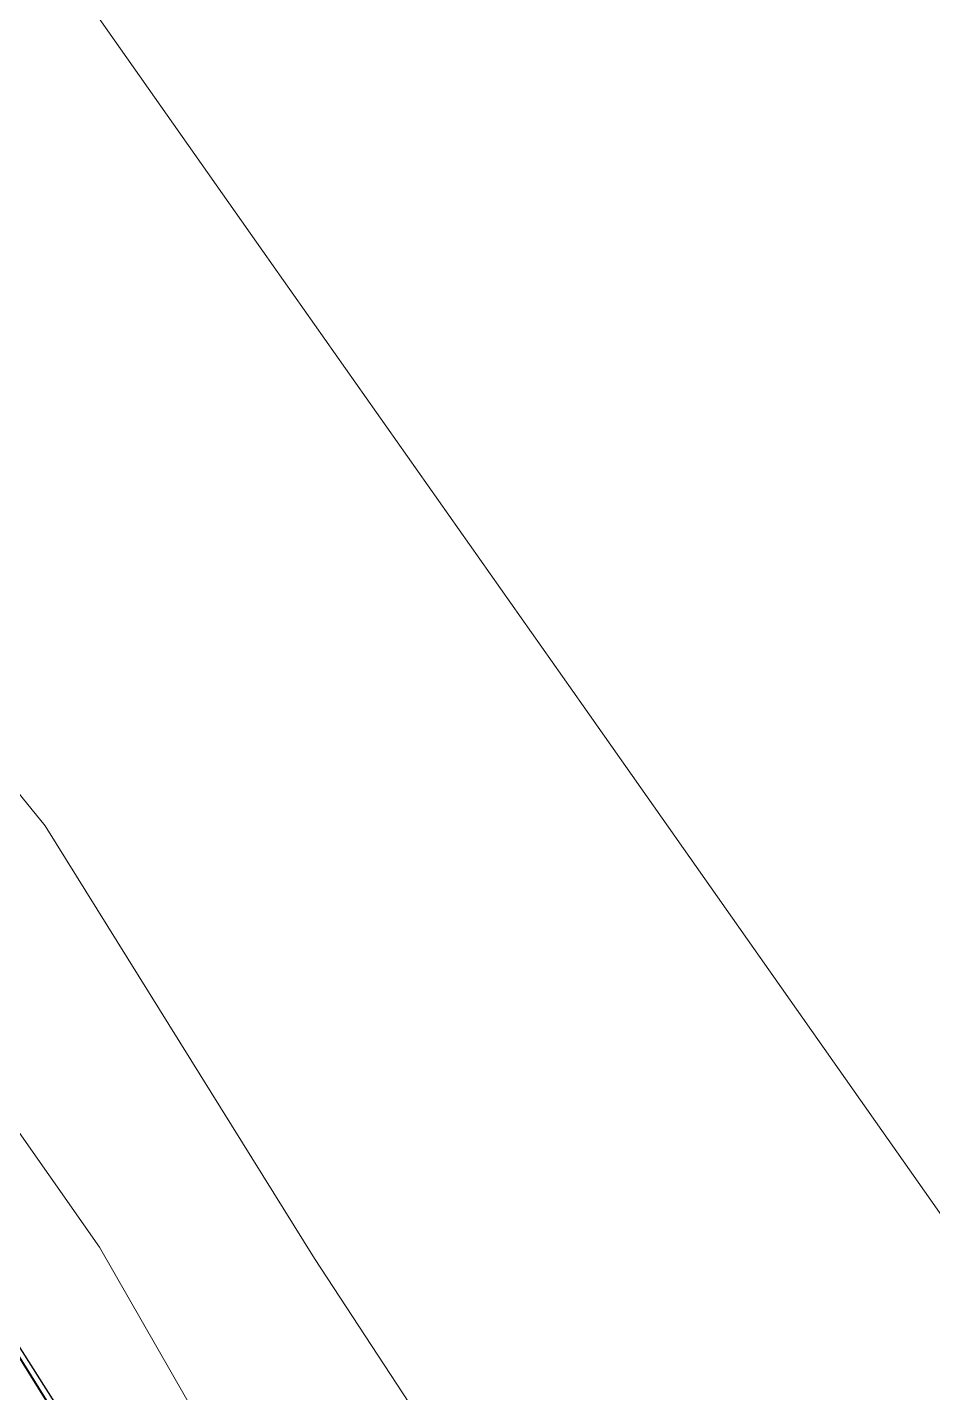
# Model space of a CAD drawing. Header units: metres. Extents: x 507606 to 508087, y 6966978 to 6967359.
# Drawn here: x 507851.9 to 507861.66, y 6967263.28 to 6967278.02 of the extents above; entities that cross this region are included whole.
import ezdxf

# ---------------------------------------------------------------- set-up
doc = ezdxf.new("R2010")
doc.units = ezdxf.units.M
doc.layers.add('D_UG_PIPES', color=142, linetype='EXIST_SWD', lineweight=0)
doc.layers.add('E_UG_LINES', color=7, linetype='EXISTING_ELECTRICITY_UG', lineweight=0, true_color=0xff2e2e)
doc.layers.add('mga2020bdy', color=252, linetype='Continuous')
doc.layers.add('mga2020DR_UNLINED', color=252, linetype='Continuous')
doc.styles.get("Standard").update_dxf_attribs({"font": 'ARIALN.TTF'})
doc.linetypes.add('EXIST_SWD', pattern='A,5,-2.5,5,-2,["SWD",Standard,S=2.5,R=0,X=0,Y=-1.25],-8,5,-2.5,5,-2.5', length=37.5)
doc.linetypes.add('EXISTING_ELECTRICITY_UG', pattern='A,2,-2,2,-2,2,-2,["E-UG",Standard,S=2.5,R=0,X=0,Y=-1.25],-9.15,2,-2,2,-2', length=29.15)

# ---------------------------------------------------------------- blocks, each defined once
blk = doc.blocks.new('XE_SURVEY')
at = {"layer": 'D_UG_PIPES', "flags": 128}
for points in [[(507874.236, 6967252.606), (507868.711, 6967257.678), (507864.392, 6967261.642), (507863.932, 6967262.105), (507863.356, 6967262.923), (507862.493, 6967264.15), (507857.891, 6967270.694), (507854.439, 6967275.601), (507850.699, 6967280.918), (507848.111, 6967284.599), (507846.097, 6967287.461), (507845.673, 6967288.063)], [(507918.831, 6967153.226), (507918.886, 6967156.633), (507915.243, 6967163.237), (507907.971, 6967174), (507900.974, 6967185.546), (507894.139, 6967196.881), (507886.538, 6967209.271), (507879.43, 6967220.264), (507872.219, 6967232.282), (507865.079, 6967243.068), (507859.451, 6967253.045), (507852.676, 6967264.852), (507847.273, 6967272.58)]]:
    blk.add_lwpolyline(points, dxfattribs=at)
at = {"layer": 'E_UG_LINES', "flags": 128}
blk.add_lwpolyline([(507888.841, 6967208.815), (507888.208, 6967208.646), (507888.015, 6967208.664), (507886.711, 6967212.074), (507886.094, 6967213.689), (507885.923, 6967214.441), (507885.691, 6967215.466), (507883.139, 6967219.705), (507882.744, 6967220.34), (507882.523, 6967220.513), (507882.253, 6967220.446), (507882.005, 6967220.458), (507881.277, 6967222.321), (507880.497, 6967223.799), (507878.768, 6967226.643), (507875.894, 6967231.331), (507875.193, 6967232.306), (507874.587, 6967232.766), (507874.26, 6967233.435), (507873.829, 6967234.614), (507871.186, 6967238.859), (507868.233, 6967243.498), (507867.991, 6967243.932), (507867.944, 6967244.072), (507866.674, 6967245.617), (507866.307, 6967246.064), (507865.591, 6967247.619), (507864.161, 6967249.921), (507861.304, 6967254.62), (507860.602, 6967255.817), (507860.104, 6967256.812), (507859.17, 6967258.676), (507858.947, 6967258.844), (507858.811, 6967258.851), (507858.631, 6967258.861), (507858.72, 6967259.004), (507857.733, 6967260.546), (507854.996, 6967264.73), (507852.091, 6967269.4), (507850.847, 6967270.928), (507850.337, 6967271.294), (507850.337, 6967271.294), (507849.941, 6967272.68), (507849.634, 6967273.147), (507846.885, 6967277.324), (507844.215, 6967281.437), (507843.978, 6967282.612), (507844.699, 6967286.845), (507845.559, 6967287.662), (507846.43, 6967287.934), (507847.343, 6967288.463), (507851.587, 6967291.168), (507856.692, 6967294.32), (507857.559, 6967294.848), (507858.094, 6967295.428), (507858.15, 6967295.615), (507858.382, 6967296.159), (507859.167, 6967296.075), (507859.918, 6967296.37), (507865.231, 6967299.836)], dxfattribs=at)
at = {"layer": 'mga2020bdy'}
blk.add_polyline3d([(507831.016, 6967292.68, 4.967), (507831.653, 6967294.329, 4.975), (507833.204, 6967297.274, 4.992), (507833.565, 6967297.831, 4.996), (507835.182, 6967299.951, 5.009), (507837.542, 6967302.299, 5.025), (507839.9, 6967300.186, 4.943), (507840.169, 6967299.845, 5.049), (507840.945, 6967298.724, 5.093), (507844.72, 6967292.643, 5.24), (507841.522, 6967290.166, 5.123), (507840.036, 6967287.034, 5.146), (507840.049, 6967283.898, 5.118), (507841.168, 6967281.057, 5.106), (507848.262, 6967269.374, 5.237), (507866.061, 6967241.276, 5.497), (507880.425, 6967217.879, 5.254), (507890.699, 6967200.578, 5.31), (507916.045, 6967160.33, 5.221)], dxfattribs=at)
at = {"layer": 'mga2020DR_UNLINED'}
blk.add_polyline3d([(507857.169, 6967255.038, 5.335), (507848.262, 6967269.374, 5.237), (507864.344, 6967243.508, 5.392), (507866.061, 6967241.276, 5.497), (507874.006, 6967227.417, 5.351), (507880.425, 6967217.879, 5.254), (507890.699, 6967200.578, 5.31)], dxfattribs=at)

msp = doc.modelspace()

# ---------------------------------------------------------------- block references
msp.add_blockref('XE_SURVEY', (0, 0))

doc.saveas('drawing.dxf')
